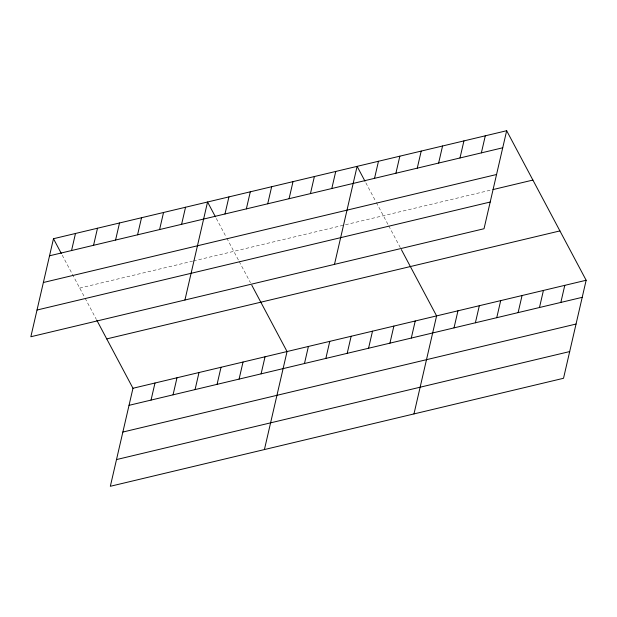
<?xml version="1.0" encoding="UTF-8"?>
<svg xmlns="http://www.w3.org/2000/svg" width="617" height="617" viewBox="0 0 617 617"><rect width="100%" height="100%" fill="white"/><g stroke="black" fill="none" stroke-linecap="round" stroke-linejoin="round"><path stroke-width="0.46" stroke-dasharray="3.08 2.31" d="M79.709 288.07L192.519 261.184M193.437 260.968L492.019 189.805M365.858 182.809L375.907 201.728M376.347 202.546L388.301 225.028M388.749 225.876L400.456 247.911M216.305 218.449L226.362 237.368M226.801 238.185L238.748 260.667M239.195 261.515L250.456 282.702M62.224 255.168L84.668 297.386M85.115 298.235L96.375 319.421"/><path stroke-width="0.93" d="M53.478 238.717L30.85 336.743L484.029 228.737L506.665 130.719L53.478 238.717L61.353 253.525M71.549 250.541L75.49 233.473M93.56 245.296L97.501 228.228M115.572 240.052L119.513 222.984M137.583 234.807L141.524 217.739M159.595 229.563L163.536 212.487M96.83 320.269L132.971 388.263L110.335 486.281L563.522 378.283L586.15 280.257L506.665 130.719M181.606 224.318L185.547 207.243M151.042 400.086L154.983 383.018M184.93 300.016L207.559 201.998L215.433 216.806M173.053 394.841L176.994 377.766M224.989 213.976L228.93 196.908M195.065 389.597L199.006 372.521M246.353 208.885L250.294 191.818M217.076 384.352L221.017 367.277M267.716 203.795L271.657 186.727M239.088 379.1L243.029 362.032M289.08 198.705L293.021 181.629M261.099 373.856L265.04 356.788M310.444 193.615L314.385 176.539M264.423 449.562L287.052 351.543L251.813 285.247M331.807 188.517L335.748 171.449M304.474 363.521L308.415 346.445M334.483 264.377L357.112 166.359L364.979 181.159M325.838 358.431L329.779 341.355M374.534 178.336L378.476 161.268M347.201 353.34L351.142 336.265M395.898 173.246L399.839 156.178M368.565 348.243L372.506 331.175M417.262 168.156L421.203 151.08M389.929 343.152L393.87 326.084M438.625 163.065L442.566 145.99M411.292 338.062L415.233 320.994M459.989 157.975L463.93 140.9M413.968 413.922L436.597 315.904L401.358 249.6M481.36 152.877L485.301 135.809M454.019 327.882L457.961 310.806M475.391 322.791L479.332 305.716M496.754 317.693L500.696 300.626M518.118 312.603L522.059 295.535M539.482 307.513L543.423 290.445M560.845 302.423L564.786 285.355M49.537 255.793L502.724 147.787M43.375 282.501L496.554 174.503M492.952 189.589L532.895 180.064M37.02 310.027L490.199 202.029M106.733 338.91L559.92 230.912M132.971 388.263L586.15 280.257M129.03 405.33L582.209 297.332M122.86 432.047L576.039 324.041M116.505 459.572L569.684 351.567"/></g></svg>
